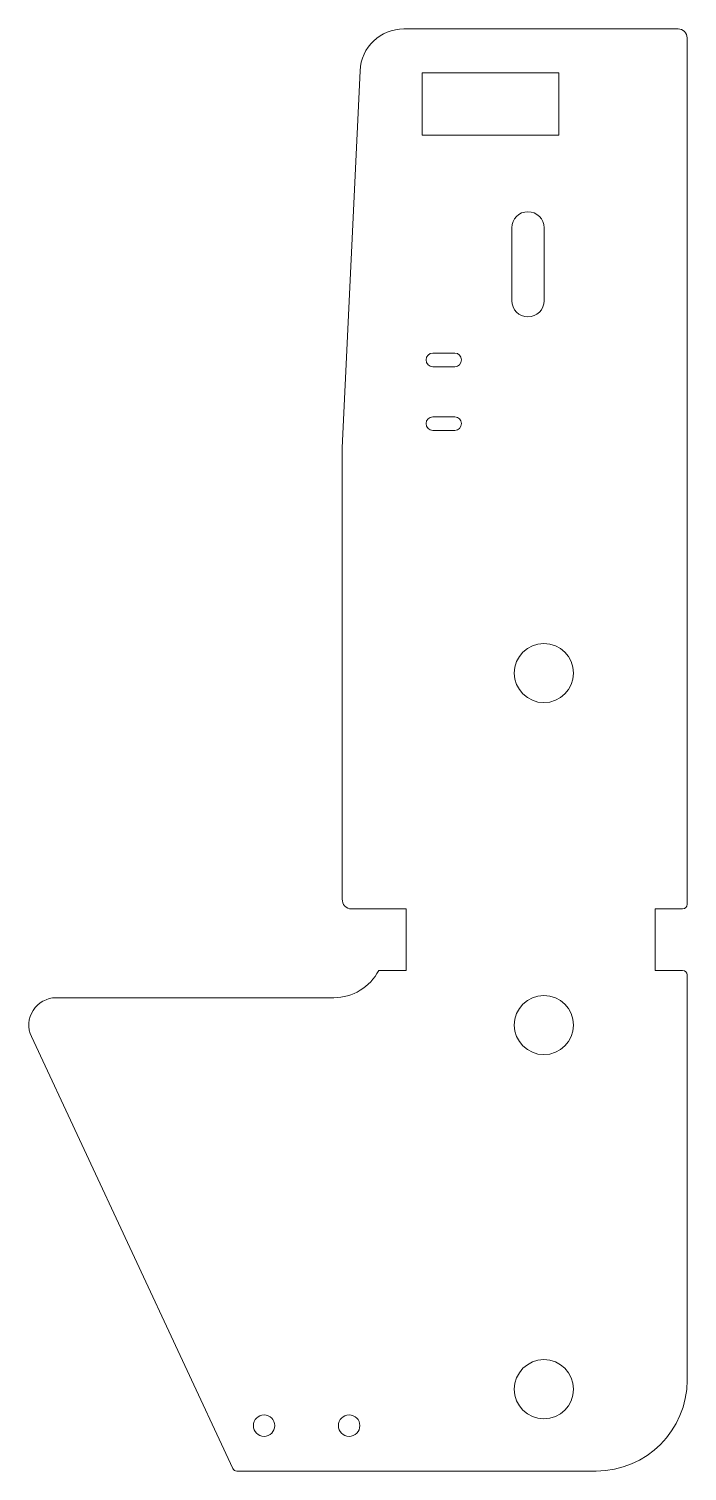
# Model space of a CAD drawing. Header units: millimetres. Extents: x -59 to 16, y -51 to 113.
import ezdxf

# ---------------------------------------------------------------- set-up
doc = ezdxf.new("R2010")
doc.units = ezdxf.units.MM

msp = doc.modelspace()

# ---------------------------------------------------------------- linework, layer by layer
at = {"color": 7, "linetype": 'Continuous', "lineweight": 15}
for p, q in [((15.26, 113.2), (-15.91, 113.2)), ((16.29, 13.72), (16.29, 112.17)), ((-22.92, 65.6), (-20.9, 108.43)), ((-13.82, 101.11), (-13.82, 108.2)), ((1.7, 108.2), (-13.82, 108.2)), ((1.7, 101.11), (1.7, 108.2)), ((1.7, 101.11), (-13.82, 101.11)), ((-3.65, 90.58), (-3.65, 82.31)), ((0.03, 82.31), (0.03, 90.58)), ((-10.14, 76.36), (-12.62, 76.36)), ((-12.62, 74.81), (-10.14, 74.81)), ((-10.14, 69.12), (-12.62, 69.12)), ((-12.62, 67.57), (-10.14, 67.57)), ((-22.92, 65.6), (-22.92, 14.32)), ((-15.67, 13.2), (-21.89, 13.2)), ((-15.67, 6.21), (-15.67, 13.2)), ((15.78, 13.2), (12.67, 13.2)), ((12.67, 13.2), (12.67, 6.21)), ((-18.78, 6.21), (-15.67, 6.21)), ((12.67, 6.21), (15.78, 6.21)), ((16.29, -40.34), (16.29, 5.69)), ((-55.46, 3.1), (-23.88, 3.1)), ((-35.38, -50.39), (-58.27, -1.31)), ((5.95, -50.69), (-34.91, -50.69))]:
    msp.add_line(p, q, dxfattribs=at)
for centre, radius in [((0, 40), 3.36), ((0, 0), 3.36), ((0, -41.38), 3.36), ((-31.81, -45.52), 1.22), ((-22.14, -45.52), 1.22)]:
    msp.add_circle(centre, radius, dxfattribs=at)
for centre, radius, start, end in [((-15.91, 108.2), 5, 90, 177.3082), ((15.26, 112.17), 1.03, 0, 90), ((-1.81, 90.58), 1.84, 360, 180), ((-1.81, 82.31), 1.84, 180, 360), ((-12.62, 75.58), 0.776, 90, 270), ((-10.14, 75.58), 0.776, 270, 90), ((-12.62, 68.34), 0.776, 90, 270), ((-10.14, 68.34), 0.776, 270, 90), ((-21.89, 14.23), 1.03, 175, 270), ((15.78, 13.72), 0.517, 270, 0), ((-23.88, 8.85), 5.74, 270, 332.64), ((15.78, 5.69), 0.517, 360, 90), ((-55.46, 0), 3.1, 90, 205), ((5.95, -40.34), 10.34, 270, 0), ((-34.91, -50.17), 0.517, 205, 270)]:
    msp.add_arc(centre, radius, start, end, dxfattribs=at)

doc.saveas('drawing.dxf')
